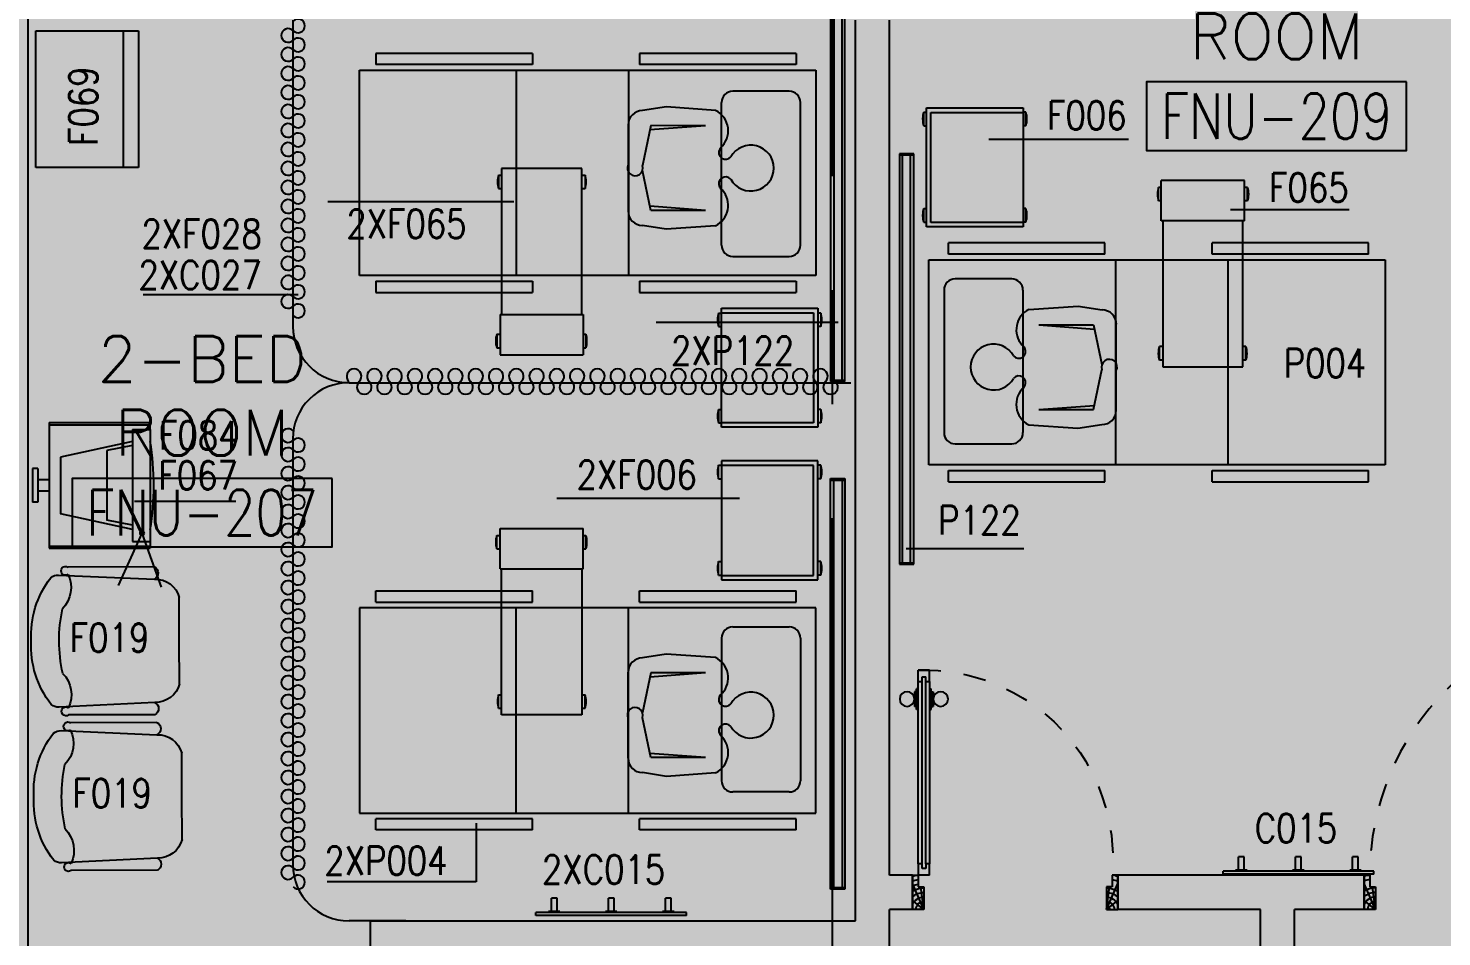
# Model space of a CAD drawing. Extents: x 88852.7 to 88945.7, y 39921.6 to 40001.1.
# Drawn here: x 88871.65 to 88877.84, y 39982.28 to 39986.26 of the extents above; entities that cross this region are included whole.
import ezdxf
from ezdxf.enums import TextEntityAlignment as Align

# ---------------------------------------------------------------- set-up
doc = ezdxf.new("R2010")
doc.units = 0
doc.header["$MEASUREMENT"] = 0
doc.linetypes.add('CENTERX2', pattern=[4, 2.5, -0.5, 0.5, -0.5])
doc.linetypes.add('HIDDEN', pattern=[0.375, 0.25, -0.125])
for name, color, linetype in [('A-TEXT', 7, 'CONTINUOUS'), ('AXES', 11, 'CENTERX2'), ('DOOR', 7, 'CONTINUOUS'), ('MEDICAL', 4, 'CONTINUOUS'), ('NON-MEDICAL', 4, 'CONTINUOUS'), ('RM-BOX', 4, 'CONTINUOUS'), ('RM-NAME', 2, 'CONTINUOUS'), ('RM-NO', 2, 'CONTINUOUS'), ('WALL', 4, 'CONTINUOUS')]:
    doc.layers.add(name, color=color, linetype=linetype)
doc.styles.add('ROMANS', font='ROMANS.shx', dxfattribs={"width": 0.6})
doc.dimstyles.new('DIM-OUT', dxfattribs={"dimscale": 0, "dimtxt": 0.24, "dimasz": 0.08, "dimexe": 0.02, "dimexo": 0.02, "dimgap": 0.05, "dimtad": 1, "dimdec": 0, "dimlfac": 1000, "dimzin": 0, "dimdsep": 46, "dimtxsty": 'ROMANS', "dimblk1": 'ARCHTICK', "dimblk2": 'ARCHTICK', "dimsah": 1, "dimcen": 0.01, "dimdle": 0.08, "dimclrd": 4, "dimclre": 4, "dimclrt": 2, "dimadec": 0, "dimazin": 0, "dimtp": 2, "dimtm": 2, "dimtfac": 0.114286, "dimtdec": 0, "dimtix": 1, "dimtmove": 2, "dimatfit": 3, "dimldrblk": 'ARCHTICK', "dimfxl": 0, "dimtolj": 1, "dimtzin": 0, "dimarcsym": 0})

# ---------------------------------------------------------------- blocks, each defined once
blk = doc.blocks.new('RM1')
at = {"layer": 'RM-BOX'}
blk.add_lwpolyline([(569.9, -200), (-569.9, -200), (-569.9, -500), (569.9, -500)], close=True, dxfattribs=at)
at = {"layer": 'RM-NAME', "style": 'ROMANS'}
for tag, p in [('ROOMNAME1', (0, 323.8)), ('ROOMNAME2', (0, 0))]:
    blk.add_attdef(tag, text='', height=200, dxfattribs=at).set_placement(p, align=Align.MIDDLE)
at = {"layer": 'RM-NO', "style": 'ROMANS', "width": 0.8}
blk.add_attdef('ROOMNO', text='', height=200, dxfattribs=at).set_placement((0, -350), align=Align.MIDDLE)
blk = doc.blocks.new('DOOR90')
at = {"layer": 'DOOR', "linetype": 'ByBlock'}
for p, q in [((0, 0), (-150, 0)), ((-200, -25), (-1000, -25)), ((-200, -42), (-1000, -42)), ((-200, -58), (-1000, -58)), ((-1000, -75), (-200, -75))]:
    blk.add_line(p, q, dxfattribs=at)
at = {"layer": 'DOOR', "color": 0, "linetype": 'ByBlock'}
for p, q in [((-150, 0), (-150, -25)), ((-150, 0), (0, 0)), ((0, -50), (0, 0)), ((-1050, -25), (-1050, -75)), ((-1050, -75), (-1050, -25)), ((-1000, -25), (-1050, -25)), ((-1020, -42), (-1020, -58)), ((-1000, -42), (-1020, -42)), ((-1000, -58), (-1020, -58)), ((-1000, -25), (-1000, -42)), ((-1000, -58), (-1000, -75)), ((-967.6, -25), (-967.6, -17.8)), ((-877.6, -17.8), (-967.6, -17.8)), ((-955, -17.8), (-955, -8.8)), ((-955, -8.8), (-890.2, -8.8)), ((-955, -17.8), (-890.2, -17.8)), ((-890.2, -17.8), (-890.2, -8.8)), ((-877.6, -25), (-877.6, -17.8)), ((-200, -42), (-200, -25)), ((-200, -25), (-150, -25)), ((-180, -42), (-200, -42)), ((-200, -75), (-200, -58)), ((-200, -58), (-180, -58)), ((-180, -58), (-180, -42)), ((-150, -75), (-150, -25)), ((-150, -25), (-100, -25)), ((-100, -25), (-100, -50)), ((-100, -50), (0, -50)), ((-1000, -75), (-1050, -75)), ((-967.6, -75), (-967.6, -82.2)), ((-877.6, -82.2), (-967.6, -82.2)), ((-955, -82.2), (-955, -91.2)), ((-955, -82.2), (-890.2, -82.2)), ((-955, -91.2), (-890.2, -91.2)), ((-890.2, -82.2), (-890.2, -91.2)), ((-877.6, -75), (-877.6, -82.2)), ((-150, -75), (-200, -75)), ((-100, -850), (0, -850)), ((-100, -875), (-100, -850)), ((0, -850), (0, -900)), ((-150, -900), (-150, -875)), ((-150, -875), (-100, -875)), ((0, -900), (-150, -900)), ((-150, -900), (0, -900))]:
    blk.add_line(p, q, dxfattribs=at)
at = {"layer": 'DOOR', "color": 9, "linetype": 'ByBlock'}
for p, q in [((0, -50), (-113.7, 0)), ((0, -50), (-40.1, 0)), ((0, -50), (-100, -36.6)), ((0, -850), (-113.7, -900)), ((0, -850), (-100, -863.4)), ((0, -850), (-40.1, -900))]:
    blk.add_line(p, q, dxfattribs=at)
at = {"layer": 'DOOR', "color": 0, "linetype": 'ByBlock'}
for centre in [(-922.6, 23.5), (-922.6, -123.5)]:
    blk.add_circle(centre, 32.4, dxfattribs=at)
at = {"layer": 'DOOR', "color": 9, "linetype": 'ByBlock'}
for centre, radius, start, end in [((0, -50), 74.4, 137.77643, 180), ((0, -50), 54.4, 113.20738, 180), ((0, -50), 154.4, 161.10529, 166.28577), ((0, -50), 134.4, 158.15985, 169.28002), ((0, -50), 114.4, 154.08384, 167.37743), ((0, -50), 94.4, 148.01819, 180), ((0, -50), 34.4, 90, 180), ((0, -50), 14.4, 90, 180), ((0, -850), 94.4, 180, 211.98181), ((0, -850), 74.4, 180, 222.22357), ((0, -850), 54.4, 180, 246.79262), ((0, -850), 34.4, 180, 270), ((0, -850), 14.4, 180, 270), ((0, -850), 154.4, 193.71423, 198.89471), ((0, -850), 134.4, 190.71998, 201.84015)]:
    blk.add_arc(centre, radius, start, end, dxfattribs=at)
at = {"layer": 'DOOR', "linetype": 'HIDDEN', "ltscale": 0.5}
blk.add_arc((-222.2, -50), 828.2, 178.27012, 275.00304, dxfattribs=at)
blk = doc.blocks.new('DOOR100')
at = {"layer": 'DOOR', "color": 0, "linetype": 'ByBlock'}
for p, q in [((-76.1, 1251.1), (-76.1, 1301.1)), ((-76.1, 1301.1), (-26.1, 1301.1)), ((-26.1, 1301.1), (-76.1, 1301.1)), ((-26.1, 1251.1), (-26.1, 1301.1)), ((-59.1, 1251.1), (-76.1, 1251.1)), ((-59.1, 1251.1), (-59.1, 1271.1)), ((-43.1, 1271.1), (-59.1, 1271.1)), ((-43.1, 1251.1), (-43.1, 1271.1)), ((-26.1, 1251.1), (-43.1, 1251.1)), ((-92.3, 1206.1), (-92.3, 1141.3)), ((-83.3, 1206.1), (-92.3, 1206.1)), ((-83.3, 1128.7), (-83.3, 1218.7)), ((-76.1, 1218.7), (-83.3, 1218.7)), ((-83.3, 1206.1), (-83.3, 1141.3)), ((-26.1, 1218.7), (-18.9, 1218.7)), ((-18.9, 1128.7), (-18.9, 1218.7)), ((-18.9, 1206.1), (-18.9, 1141.3)), ((-18.9, 1206.1), (-9.9, 1206.1)), ((-9.9, 1206.1), (-9.9, 1141.3)), ((-83.3, 1141.3), (-92.3, 1141.3)), ((-76.1, 1128.7), (-83.3, 1128.7)), ((-26.1, 1128.7), (-18.9, 1128.7)), ((-18.9, 1141.3), (-9.9, 1141.3)), ((-76.1, 200), (-59.1, 200)), ((-76.1, 150), (-76.1, 200)), ((-59.1, 200), (-59.1, 180)), ((-43.1, 200), (-26.1, 200)), ((-43.1, 180), (-43.1, 200)), ((-26.1, 200), (-26.1, 150)), ((-1201.1, 0), (-1201.1, 150)), ((-1201.1, 150), (-1176.1, 150)), ((-1201.1, 150), (-1201.1, 0)), ((-1176.1, 150), (-1176.1, 100)), ((-76.1, 150), (-26.1, 150)), ((-59.1, 180), (-43.1, 180)), ((-1.1, 150), (-26.1, 150)), ((-26.1, 150), (-26.1, 100)), ((-1.1, 150), (-1.1, 0)), ((-1176.1, 100), (-1151.1, 100)), ((-1151.1, 100), (-1151.1, 0)), ((-51.1, 100), (-51.1, 0)), ((-26.1, 100), (-51.1, 100)), ((-1151.1, 0), (-1201.1, 0)), ((-51.1, 0), (-1.1, 0))]:
    blk.add_line(p, q, dxfattribs=at)
at = {"layer": 'DOOR', "linetype": 'ByBlock'}
for p, q in [((-76.1, 1251.1), (-76.1, 200)), ((-59.1, 200), (-59.1, 1251.1)), ((-43.1, 200), (-43.1, 1251.1)), ((-26.1, 200), (-26.1, 1251.1))]:
    blk.add_line(p, q, dxfattribs=at)
at = {"layer": 'DOOR', "color": 9, "linetype": 'ByBlock'}
for p, q in [((-1151.1, 0), (-1201.1, 113.7)), ((-1151.1, 0), (-1164.4, 100)), ((-51.1, 0), (-1.1, 113.7)), ((-51.1, 0), (-37.7, 100)), ((-1151.1, 0), (-1201.1, 40.1)), ((-51.1, 0), (-1.1, 40.1))]:
    blk.add_line(p, q, dxfattribs=at)
at = {"layer": 'DOOR', "color": 0, "linetype": 'ByBlock'}
for centre in [(-124.6, 1173.7), (22.5, 1173.7)]:
    blk.add_circle(centre, 32.4, dxfattribs=at)
at = {"layer": 'DOOR', "linetype": 'HIDDEN', "ltscale": 0.5}
blk.add_arc((-26.8, 151.9), 1149.2, 89.96096, 180.09315, dxfattribs=at)
at = {"layer": 'DOOR', "color": 9, "linetype": 'ByBlock'}
for centre, radius, start, end in [((-1151.1, 0), 154.4, 103.71423, 108.89471), ((-1151.1, 0), 134.4, 100.71998, 111.84015), ((-51.1, 0), 134.4, 68.15985, 79.28002), ((-51.1, 0), 154.4, 71.10529, 76.28577), ((-1151.1, 0), 94.4, 90, 121.98181), ((-1151.1, 0), 74.4, 90, 132.22357), ((-51.1, 0), 94.4, 58.01819, 90), ((-51.1, 0), 74.4, 47.77643, 90), ((-51.1, 0), 114.4, 64.08384, 77.37743), ((-1151.1, 0), 54.4, 90, 156.79262), ((-1151.1, 0), 34.4, 90, 180), ((-1151.1, 0), 14.4, 90, 180), ((-51.1, 0), 54.4, 23.20738, 90), ((-51.1, 0), 34.4, 0, 90), ((-51.1, 0), 14.4, 0, 90)]:
    blk.add_arc(centre, radius, start, end, dxfattribs=at)

msp = doc.modelspace()

# ---------------------------------------------------------------- linework, layer by layer
at = {"layer": 'AXES'}
msp.add_line((88875.1703, 39921.6153), (88875.1703, 40000.4279), dxfattribs=at)
at = {"layer": 'MEDICAL'}
for p, q in [((88875.1615, 39986.5154), (88875.1615, 39984.715)), ((88875.1761, 39986.5093), (88875.1761, 39984.7212)), ((88875.213, 39984.7212), (88875.213, 39986.5093)), ((88875.2246, 39984.715), (88875.2246, 39986.5154)), ((88872.805, 39986.2996), (88872.805, 39984.9559)), ((88873.1688, 39986.1541), (88873.1688, 39986.1049)), ((88873.8545, 39986.1541), (88873.1688, 39986.1541)), ((88873.8545, 39986.1541), (88873.8545, 39986.1049)), ((88875.0103, 39986.1541), (88874.3246, 39986.1541)), ((88874.3246, 39986.1541), (88874.3246, 39986.1049)), ((88875.0103, 39986.1541), (88875.0103, 39986.1049)), ((88873.0963, 39986.0799), (88875.0963, 39986.0799)), ((88873.0963, 39985.1799), (88873.0963, 39986.0799)), ((88873.8545, 39986.1049), (88873.1688, 39986.1049)), ((88873.7838, 39986.0799), (88873.7838, 39985.1799)), ((88874.2759, 39986.0799), (88874.2759, 39985.1799)), ((88875.0103, 39986.1049), (88874.3246, 39986.1049)), ((88875.0963, 39986.0799), (88875.0963, 39985.1799)), ((88874.9802, 39985.9876), (88874.7328, 39985.9876)), ((88874.6836, 39985.313), (88874.6836, 39985.9383)), ((88875.0294, 39985.313), (88875.0294, 39985.9383)), ((88875.5698, 39985.8957), (88875.5819, 39985.8957)), ((88875.5698, 39985.8367), (88875.5698, 39985.8957)), ((88875.5819, 39985.9145), (88876.0052, 39985.9145)), ((88875.5819, 39985.3929), (88875.5819, 39985.9145)), ((88875.6016, 39985.8948), (88876.0052, 39985.8948)), ((88875.6016, 39985.4126), (88875.6016, 39985.8948)), ((88876.0052, 39985.9145), (88876.0052, 39985.3929)), ((88876.0173, 39985.8957), (88876.0052, 39985.8957)), ((88876.0173, 39985.8367), (88876.0173, 39985.8957)), ((88875.5698, 39985.8367), (88875.5819, 39985.8367)), ((88876.0173, 39985.8367), (88876.0052, 39985.8367)), ((88875.4635, 39985.7139), (88875.4635, 39983.9135)), ((88875.5265, 39985.7139), (88875.4635, 39985.7139)), ((88875.5265, 39985.7077), (88875.4635, 39985.7077)), ((88875.475, 39985.7077), (88875.475, 39983.9197)), ((88875.5119, 39983.9197), (88875.5119, 39985.7077)), ((88875.5265, 39983.9135), (88875.5265, 39985.7139)), ((88873.7191, 39985.6489), (88873.7191, 39985.0091)), ((88874.071, 39985.6489), (88873.7191, 39985.6489)), ((88874.071, 39985.0091), (88874.071, 39985.6489)), ((88873.7062, 39985.6201), (88873.7191, 39985.6201)), ((88873.7062, 39985.6201), (88873.7062, 39985.561)), ((88874.071, 39985.6201), (88874.0854, 39985.6201)), ((88874.0854, 39985.6201), (88874.0854, 39985.561)), ((88876.6109, 39985.4198), (88876.6109, 39985.597)), ((88876.9751, 39985.597), (88876.6109, 39985.597)), ((88876.9751, 39985.4198), (88876.9751, 39985.597)), ((88873.7062, 39985.561), (88873.7191, 39985.561)), ((88874.071, 39985.561), (88874.0854, 39985.561)), ((88876.6109, 39985.5659), (88876.599, 39985.5659)), ((88876.599, 39985.5069), (88876.599, 39985.5659)), ((88876.9893, 39985.5659), (88876.9751, 39985.5659)), ((88876.9893, 39985.5069), (88876.9893, 39985.5659)), ((88875.5698, 39985.473), (88875.5819, 39985.473)), ((88875.5698, 39985.4139), (88875.5698, 39985.473)), ((88876.0173, 39985.473), (88876.0052, 39985.473)), ((88876.0173, 39985.4139), (88876.0173, 39985.473)), ((88876.6109, 39985.5069), (88876.599, 39985.5069)), ((88876.9893, 39985.5069), (88876.9751, 39985.5069)), ((88875.5698, 39985.4139), (88875.5819, 39985.4139)), ((88876.0052, 39985.3929), (88875.5819, 39985.3929)), ((88876.0052, 39985.4126), (88875.6016, 39985.4126)), ((88876.0173, 39985.4139), (88876.0052, 39985.4139)), ((88876.9751, 39985.4198), (88876.6109, 39985.4198)), ((88876.6171, 39985.4198), (88876.6171, 39984.78)), ((88876.9689, 39984.78), (88876.9689, 39985.4198)), ((88874.7328, 39985.2638), (88874.9802, 39985.2638)), ((88875.6777, 39985.2741), (88875.6777, 39985.3233)), ((88876.3635, 39985.3233), (88875.6777, 39985.3233)), ((88876.3635, 39985.2741), (88875.6777, 39985.2741)), ((88876.3635, 39985.2741), (88876.3635, 39985.3233)), ((88876.8335, 39985.2741), (88876.8335, 39985.3233)), ((88877.5193, 39985.3233), (88876.8335, 39985.3233)), ((88877.5193, 39985.2741), (88876.8335, 39985.2741)), ((88877.5193, 39985.2741), (88877.5193, 39985.3233)), ((88875.5917, 39984.3491), (88875.5917, 39985.2491)), ((88875.5917, 39985.2491), (88877.5917, 39985.2491)), ((88876.4122, 39984.3491), (88876.4122, 39985.2491)), ((88876.9043, 39984.3491), (88876.9043, 39985.2491)), ((88877.5917, 39985.2491), (88877.5917, 39984.3491)), ((88875.0963, 39985.1799), (88873.0963, 39985.1799)), ((88873.1688, 39985.1549), (88873.1688, 39985.1057)), ((88873.1688, 39985.1549), (88873.8545, 39985.1549)), ((88873.8545, 39985.1549), (88873.8545, 39985.1057)), ((88874.3246, 39985.1549), (88874.3246, 39985.1057)), ((88874.3246, 39985.1549), (88875.0103, 39985.1549)), ((88875.0103, 39985.1549), (88875.0103, 39985.1057)), ((88875.9553, 39985.1651), (88875.7079, 39985.1651)), ((88873.1688, 39985.1057), (88873.8545, 39985.1057)), ((88874.3246, 39985.1057), (88875.0103, 39985.1057)), ((88875.6587, 39985.1159), (88875.6587, 39984.4906)), ((88876.0045, 39985.1159), (88876.0045, 39984.4906)), ((88874.6829, 39985.0361), (88875.1061, 39985.0361)), ((88874.6829, 39984.5144), (88874.6829, 39985.0361)), ((88874.6829, 39985.0164), (88875.0864, 39985.0164)), ((88875.0864, 39985.0164), (88875.0864, 39984.5341)), ((88875.1061, 39985.0361), (88875.1061, 39984.5144)), ((88873.713, 39985.0091), (88873.713, 39984.832)), ((88873.713, 39985.0091), (88874.0771, 39985.0091)), ((88874.0771, 39985.0091), (88874.0771, 39984.832)), ((88874.6707, 39985.015), (88874.6707, 39984.9559)), ((88874.6707, 39985.015), (88874.6829, 39985.015)), ((88874.6707, 39984.9559), (88874.6829, 39984.9559)), ((88875.1183, 39985.015), (88875.1061, 39985.015)), ((88875.1183, 39984.9559), (88875.1061, 39984.9559)), ((88875.1183, 39985.015), (88875.1183, 39984.9559)), ((88873.6987, 39984.922), (88873.713, 39984.922)), ((88873.6987, 39984.922), (88873.6987, 39984.863)), ((88874.0771, 39984.922), (88874.0891, 39984.922)), ((88874.0891, 39984.922), (88874.0891, 39984.863)), ((88873.6987, 39984.863), (88873.713, 39984.863)), ((88873.713, 39984.832), (88874.0771, 39984.832)), ((88874.0771, 39984.863), (88874.0891, 39984.863)), ((88876.6171, 39984.8679), (88876.6027, 39984.8679)), ((88876.6027, 39984.8088), (88876.6027, 39984.8679)), ((88876.9818, 39984.8679), (88876.9689, 39984.8679)), ((88876.9818, 39984.8088), (88876.9818, 39984.8679)), ((88876.6171, 39984.8088), (88876.6027, 39984.8088)), ((88876.6171, 39984.78), (88876.9689, 39984.78)), ((88876.9818, 39984.8088), (88876.9689, 39984.8088)), ((88873.0511, 39984.7098), (88875.2498, 39984.7098)), ((88875.1615, 39984.7212), (88875.2246, 39984.7212)), ((88875.1615, 39984.715), (88875.2246, 39984.715)), ((88874.6707, 39984.5923), (88874.6829, 39984.5923)), ((88874.6707, 39984.5923), (88874.6707, 39984.5332)), ((88875.1183, 39984.5923), (88875.1061, 39984.5923)), ((88875.1183, 39984.5923), (88875.1183, 39984.5332)), ((88871.7368, 39984.5346), (88872.1797, 39984.5346)), ((88871.7368, 39984.5346), (88871.7368, 39983.9834)), ((88871.7368, 39984.5247), (88872.1797, 39984.5247)), ((88872.1797, 39984.505), (88872.1797, 39984.5346)), ((88874.6707, 39984.5332), (88874.6829, 39984.5332)), ((88875.0864, 39984.5341), (88874.6829, 39984.5341)), ((88875.1183, 39984.5332), (88875.1061, 39984.5332)), ((88872.1024, 39984.505), (88872.1024, 39984.0129)), ((88872.1024, 39984.505), (88872.1797, 39984.505)), ((88872.1797, 39984.505), (88872.1797, 39984.0129)), ((88872.805, 39984.4638), (88872.805, 39982.5956)), ((88875.1061, 39984.5144), (88874.6829, 39984.5144)), ((88872.1024, 39984.4523), (88871.786, 39984.3837)), ((88872.1024, 39984.4337), (88871.9898, 39984.4117)), ((88871.9898, 39984.4117), (88871.9898, 39984.1062)), ((88875.7079, 39984.4414), (88875.9553, 39984.4414)), ((88871.786, 39984.3837), (88871.786, 39984.1342)), ((88874.6707, 39984.2887), (88874.6707, 39984.3477)), ((88874.6707, 39984.3477), (88874.6829, 39984.3477)), ((88874.6829, 39984.3666), (88874.6829, 39983.8449)), ((88875.1061, 39984.3666), (88874.6829, 39984.3666)), ((88875.0864, 39984.3469), (88874.6829, 39984.3469)), ((88875.0864, 39983.8646), (88875.0864, 39984.3469)), ((88875.1061, 39983.8449), (88875.1061, 39984.3666)), ((88875.1183, 39984.3477), (88875.1061, 39984.3477)), ((88875.1183, 39984.2887), (88875.1183, 39984.3477)), ((88877.5917, 39984.3491), (88875.5917, 39984.3491)), ((88871.6876, 39984.3328), (88871.6631, 39984.3328)), ((88871.6631, 39984.3328), (88871.6631, 39984.1852)), ((88871.6876, 39984.3328), (88871.6876, 39984.1852)), ((88871.7368, 39984.2836), (88871.6876, 39984.2836)), ((88874.6707, 39984.2887), (88874.6829, 39984.2887)), ((88875.1183, 39984.2887), (88875.1061, 39984.2887)), ((88875.1615, 39982.4888), (88875.1615, 39984.2891)), ((88875.1615, 39984.2891), (88875.2246, 39984.2891)), ((88875.1615, 39984.283), (88875.2246, 39984.283)), ((88875.1761, 39982.4949), (88875.1761, 39984.283)), ((88875.213, 39984.283), (88875.213, 39982.4949)), ((88875.2246, 39984.2891), (88875.2246, 39982.4888)), ((88875.6777, 39984.3241), (88876.3635, 39984.3241)), ((88875.6777, 39984.2748), (88875.6777, 39984.3241)), ((88875.6777, 39984.2748), (88876.3635, 39984.2748)), ((88876.3635, 39984.2748), (88876.3635, 39984.3241)), ((88876.8335, 39984.2748), (88876.8335, 39984.3241)), ((88876.8335, 39984.3241), (88877.5193, 39984.3241)), ((88876.8335, 39984.2748), (88877.5193, 39984.2748)), ((88877.5193, 39984.2748), (88877.5193, 39984.3241)), ((88871.7368, 39984.2344), (88871.6876, 39984.2344)), ((88871.6876, 39984.1852), (88871.6631, 39984.1852)), ((88872.1024, 39984.0656), (88871.786, 39984.1342)), ((88872.1024, 39984.0843), (88871.9898, 39984.1062)), ((88872.1435, 39984.0494), (88872.0387, 39983.8208)), ((88872.1435, 39984.0494), (88872.2283, 39983.8126)), ((88873.6987, 39984.0396), (88873.713, 39984.0396)), ((88873.6987, 39983.9805), (88873.6987, 39984.0396)), ((88873.713, 39983.8934), (88873.713, 39984.0706)), ((88873.713, 39984.0706), (88874.0771, 39984.0706)), ((88874.0771, 39983.8934), (88874.0771, 39984.0706)), ((88874.0771, 39984.0396), (88874.0891, 39984.0396)), ((88874.0891, 39983.9805), (88874.0891, 39984.0396)), ((88871.7368, 39983.9932), (88872.1797, 39983.9932)), ((88871.7368, 39983.9834), (88872.1797, 39983.9834)), ((88872.1024, 39984.0129), (88872.1797, 39984.0129)), ((88872.1797, 39984.0129), (88872.1797, 39983.9834)), ((88873.6987, 39983.9805), (88873.713, 39983.9805)), ((88874.0771, 39983.9805), (88874.0891, 39983.9805)), ((88874.6707, 39983.866), (88874.6707, 39983.925)), ((88874.6707, 39983.925), (88874.6829, 39983.925)), ((88875.1183, 39983.925), (88875.1061, 39983.925)), ((88875.1183, 39983.866), (88875.1183, 39983.925)), ((88875.4635, 39983.9197), (88875.5265, 39983.9197)), ((88875.4635, 39983.9135), (88875.5265, 39983.9135)), ((88873.713, 39983.8934), (88874.0771, 39983.8934)), ((88873.7191, 39983.2537), (88873.7191, 39983.8934)), ((88874.071, 39983.8934), (88874.071, 39983.2537)), ((88874.6707, 39983.866), (88874.6829, 39983.866)), ((88874.6829, 39983.8646), (88875.0864, 39983.8646)), ((88874.6829, 39983.8449), (88875.1061, 39983.8449)), ((88875.1183, 39983.866), (88875.1061, 39983.866)), ((88873.1688, 39983.7477), (88873.1688, 39983.7969)), ((88873.1688, 39983.7969), (88873.8545, 39983.7969)), ((88873.8545, 39983.7477), (88873.8545, 39983.7969)), ((88874.3246, 39983.7477), (88874.3246, 39983.7969)), ((88874.3246, 39983.7969), (88875.0103, 39983.7969)), ((88875.0103, 39983.7477), (88875.0103, 39983.7969)), ((88875.0963, 39983.7227), (88873.0963, 39983.7227)), ((88873.0963, 39983.7227), (88873.0963, 39982.8227)), ((88873.1688, 39983.7477), (88873.8545, 39983.7477)), ((88873.7838, 39982.8227), (88873.7838, 39983.7227)), ((88874.2759, 39982.8227), (88874.2759, 39983.7227)), ((88874.3246, 39983.7477), (88875.0103, 39983.7477)), ((88875.0963, 39982.8227), (88875.0963, 39983.7227)), ((88874.7328, 39983.6388), (88874.9802, 39983.6388)), ((88874.6836, 39983.5896), (88874.6836, 39982.9642)), ((88875.0294, 39983.5896), (88875.0294, 39982.9642)), ((88873.7062, 39983.3415), (88873.7191, 39983.3415)), ((88873.7062, 39983.2825), (88873.7062, 39983.3415)), ((88873.7062, 39983.2825), (88873.7191, 39983.2825)), ((88874.071, 39983.3415), (88874.0854, 39983.3415)), ((88874.071, 39983.2825), (88874.0854, 39983.2825)), ((88874.0854, 39983.2825), (88874.0854, 39983.3415)), ((88874.071, 39983.2537), (88873.7191, 39983.2537)), ((88874.9802, 39982.915), (88874.7328, 39982.915)), ((88873.0963, 39982.8227), (88875.0963, 39982.8227)), ((88873.1688, 39982.7485), (88873.1688, 39982.7977)), ((88873.8545, 39982.7977), (88873.1688, 39982.7977)), ((88873.8545, 39982.7485), (88873.8545, 39982.7977)), ((88875.0103, 39982.7977), (88874.3246, 39982.7977)), ((88874.3246, 39982.7485), (88874.3246, 39982.7977)), ((88875.0103, 39982.7485), (88875.0103, 39982.7977)), ((88873.8545, 39982.7485), (88873.1688, 39982.7485)), ((88875.0103, 39982.7485), (88874.3246, 39982.7485)), ((88875.2246, 39982.4949), (88875.1615, 39982.4949)), ((88875.2246, 39982.4888), (88875.1615, 39982.4888)), ((88873.2998, 39982.3496), (88873.0511, 39982.3496))]:
    msp.add_line(p, q, dxfattribs=at)
at = {"layer": 'MEDICAL', "const_width": 0.000738}
for points in [[(88872.0387, 39983.8437, -1), (88872.0387, 39983.843, -1)], [(88872.2283, 39983.8352, -1), (88872.2283, 39983.8345, -1)]]:
    msp.add_lwpolyline(points, format="xyb", close=True, dxfattribs=at)
at = {"layer": 'MEDICAL'}
for radius in [0.00868, 0.00533]:
    msp.add_circle((88872.1439, 39984.0499), radius, dxfattribs=at)
at = {"layer": 'MEDICAL', "color": 15}
for centre, radius, start, end in [((88872.7839, 39986.2326), 0.0302, 43.56836, 316.43164), ((88872.8277, 39986.2743), 0.0302, 223.56836, 136.43164), ((88872.8277, 39986.191), 0.0302, 223.56836, 136.43164), ((88872.7839, 39986.1493), 0.0302, 43.56836, 316.43164), ((88872.8277, 39986.1077), 0.0302, 223.56836, 136.43164), ((88872.7839, 39986.066), 0.0302, 43.56836, 316.43164), ((88872.7839, 39985.9827), 0.0302, 43.56836, 316.43164), ((88872.8277, 39986.0243), 0.0302, 223.56836, 136.43164), ((88872.8277, 39985.941), 0.0302, 223.56836, 136.43164), ((88872.7839, 39985.8994), 0.0302, 43.56836, 316.43164), ((88872.8277, 39985.8577), 0.0302, 223.56836, 136.43164), ((88872.7839, 39985.8161), 0.0302, 43.56836, 316.43164), ((88872.7839, 39985.7327), 0.0302, 43.56836, 316.43164), ((88872.8277, 39985.7744), 0.0302, 223.56836, 136.43164), ((88872.8277, 39985.6911), 0.0302, 223.56836, 136.43164), ((88872.7839, 39985.6494), 0.0302, 43.56836, 316.43164), ((88872.8277, 39985.6078), 0.0302, 223.56836, 136.43164), ((88872.7839, 39985.5661), 0.0302, 43.56836, 316.43164), ((88872.7839, 39985.4828), 0.0302, 43.56836, 316.43164), ((88872.8277, 39985.5245), 0.0302, 223.56836, 136.43164), ((88872.8277, 39985.4411), 0.0302, 223.56836, 136.43164), ((88872.7839, 39985.3995), 0.0302, 43.56836, 316.43164), ((88872.8277, 39985.3578), 0.0302, 223.56836, 136.43164), ((88872.7839, 39985.3162), 0.0302, 43.56836, 316.43164), ((88872.8277, 39985.2745), 0.0302, 223.56836, 136.43164), ((88872.7839, 39985.2329), 0.0302, 43.56836, 316.43164), ((88872.8277, 39985.1912), 0.0302, 223.56836, 136.43164), ((88872.7839, 39985.1496), 0.0302, 43.56836, 316.43164), ((88872.7839, 39985.0662), 0.0302, 43.56836, 316.43164), ((88872.8277, 39985.1079), 0.0302, 223.56836, 136.43164), ((88872.8277, 39985.0246), 0.0302, 223.56836, 136.43164), ((88873.0731, 39984.7377), 0.0322, 313.56836, 226.43164), ((88873.162, 39984.7377), 0.0322, 313.56836, 226.43164), ((88873.2508, 39984.7377), 0.0322, 313.56836, 226.43164), ((88873.3397, 39984.7377), 0.0322, 313.56836, 226.43164), ((88873.4286, 39984.7377), 0.0322, 313.56836, 226.43164), ((88873.5174, 39984.7377), 0.0322, 313.56836, 226.43164), ((88873.6063, 39984.7377), 0.0322, 313.56836, 226.43164), ((88873.6952, 39984.7377), 0.0322, 313.56836, 226.43164), ((88873.784, 39984.7377), 0.0322, 313.56836, 226.43164), ((88873.8729, 39984.7377), 0.0322, 313.56836, 226.43164), ((88873.9618, 39984.7377), 0.0322, 313.56836, 226.43164), ((88874.0506, 39984.7377), 0.0322, 313.56836, 226.43164), ((88874.1395, 39984.7377), 0.0322, 313.56836, 226.43164), ((88874.2284, 39984.7377), 0.0322, 313.56836, 226.43164), ((88874.3173, 39984.7377), 0.0322, 313.56836, 226.43164), ((88874.4061, 39984.7377), 0.0322, 313.56836, 226.43164), ((88874.495, 39984.7377), 0.0322, 313.56836, 226.43164), ((88874.5839, 39984.7377), 0.0322, 313.56836, 226.43164), ((88874.6727, 39984.7377), 0.0322, 313.56836, 226.43164), ((88874.7616, 39984.7377), 0.0322, 313.56836, 226.43164), ((88874.8505, 39984.7377), 0.0322, 313.56836, 226.43164), ((88874.9393, 39984.7377), 0.0322, 313.56836, 226.43164), ((88875.0282, 39984.7377), 0.0322, 313.56836, 226.43164), ((88875.1171, 39984.7377), 0.0322, 313.56836, 226.43164), ((88873.1175, 39984.691), 0.0322, 133.56836, 46.43164), ((88873.2064, 39984.691), 0.0322, 133.56836, 46.43164), ((88873.2953, 39984.691), 0.0322, 133.56836, 46.43164), ((88873.3841, 39984.691), 0.0322, 133.56836, 46.43164), ((88873.473, 39984.691), 0.0322, 133.56836, 46.43164), ((88873.5619, 39984.691), 0.0322, 133.56836, 46.43164), ((88873.6507, 39984.691), 0.0322, 133.56836, 46.43164), ((88873.7396, 39984.691), 0.0322, 133.56836, 46.43164), ((88873.8285, 39984.691), 0.0322, 133.56836, 46.43164), ((88873.9173, 39984.691), 0.0322, 133.56836, 46.43164), ((88874.0062, 39984.691), 0.0322, 133.56836, 46.43164), ((88874.0951, 39984.691), 0.0322, 133.56836, 46.43164), ((88874.184, 39984.691), 0.0322, 133.56836, 46.43164), ((88874.2728, 39984.691), 0.0322, 133.56836, 46.43164), ((88874.3617, 39984.691), 0.0322, 133.56836, 46.43164), ((88874.4506, 39984.691), 0.0322, 133.56836, 46.43164), ((88874.5394, 39984.691), 0.0322, 133.56836, 46.43164), ((88874.6283, 39984.691), 0.0322, 133.56836, 46.43164), ((88874.7172, 39984.691), 0.0322, 133.56836, 46.43164), ((88874.806, 39984.691), 0.0322, 133.56836, 46.43164), ((88874.8949, 39984.691), 0.0322, 133.56836, 46.43164), ((88874.9838, 39984.691), 0.0322, 133.56836, 46.43164), ((88875.0726, 39984.691), 0.0322, 133.56836, 46.43164), ((88875.1615, 39984.691), 0.0322, 133.56836, 46.43164), ((88872.7839, 39984.4778), 0.0302, 43.56836, 316.43164), ((88872.8277, 39984.4361), 0.0302, 223.56836, 136.43164), ((88872.7839, 39984.3945), 0.0302, 43.56836, 316.43164), ((88872.7839, 39984.3111), 0.0302, 43.56836, 316.43164), ((88872.8277, 39984.3528), 0.0302, 223.56836, 136.43164), ((88872.8277, 39984.2695), 0.0302, 223.56836, 136.43164), ((88872.7839, 39984.2278), 0.0302, 43.56836, 316.43164), ((88872.8277, 39984.1862), 0.0302, 223.56836, 136.43164), ((88872.7839, 39984.1445), 0.0302, 43.56836, 316.43164), ((88872.7839, 39984.0612), 0.0302, 43.56836, 316.43164), ((88872.8277, 39984.1029), 0.0302, 223.56836, 136.43164), ((88872.8277, 39984.0195), 0.0302, 223.56836, 136.43164), ((88872.7839, 39983.9779), 0.0302, 43.56836, 316.43164), ((88872.8277, 39983.9362), 0.0302, 223.56836, 136.43164), ((88872.7839, 39983.8946), 0.0302, 43.56836, 316.43164), ((88872.7839, 39983.8113), 0.0302, 43.56836, 316.43164), ((88872.8277, 39983.8529), 0.0302, 223.56836, 136.43164), ((88872.8277, 39983.7696), 0.0302, 223.56836, 136.43164), ((88872.7839, 39983.7279), 0.0302, 43.56836, 316.43164), ((88872.8277, 39983.6863), 0.0302, 223.56836, 136.43164), ((88872.7839, 39983.6446), 0.0302, 43.56836, 316.43164), ((88872.7839, 39983.5613), 0.0302, 43.56836, 316.43164), ((88872.8277, 39983.603), 0.0302, 223.56836, 136.43164), ((88872.8277, 39983.5197), 0.0302, 223.56836, 136.43164), ((88872.7839, 39983.478), 0.0302, 43.56836, 316.43164), ((88872.7839, 39983.3947), 0.0302, 43.56836, 316.43164), ((88872.8277, 39983.4363), 0.0302, 223.56836, 136.43164), ((88872.8277, 39983.353), 0.0302, 223.56836, 136.43164), ((88872.7839, 39983.3114), 0.0302, 43.56836, 316.43164), ((88872.8277, 39983.2697), 0.0302, 223.56836, 136.43164), ((88872.7839, 39983.2281), 0.0302, 43.56836, 316.43164), ((88872.7839, 39983.1448), 0.0302, 43.56836, 316.43164), ((88872.8277, 39983.1864), 0.0302, 223.56836, 136.43164), ((88872.8277, 39983.1031), 0.0302, 223.56836, 136.43164), ((88872.7839, 39983.0614), 0.0302, 43.56836, 316.43164), ((88872.8277, 39983.0198), 0.0302, 223.56836, 136.43164), ((88872.7839, 39982.9781), 0.0302, 43.56836, 316.43164), ((88872.7839, 39982.8948), 0.0302, 43.56836, 316.43164), ((88872.8277, 39982.9365), 0.0302, 223.56836, 136.43164), ((88872.8277, 39982.8532), 0.0302, 223.56836, 136.43164), ((88872.7839, 39982.8115), 0.0302, 43.56836, 316.43164), ((88872.8277, 39982.7698), 0.0302, 223.56836, 136.43164), ((88872.7839, 39982.7282), 0.0302, 43.56836, 316.43164), ((88872.7839, 39982.6449), 0.0302, 43.56836, 316.43164), ((88872.8277, 39982.6865), 0.0302, 223.56836, 136.43164), ((88872.8277, 39982.6032), 0.0302, 223.56836, 136.43164), ((88872.7839, 39982.5616), 0.0302, 43.56836, 316.43164), ((88872.8277, 39982.5199), 0.0302, 223.56836, 136.43164)]:
    msp.add_arc(centre, radius, start, end, dxfattribs=at)
at = {"layer": 'MEDICAL'}
for centre, radius, start, end in [((88874.7328, 39985.9383), 0.0492, 90, 180), ((88874.9802, 39985.9383), 0.0492, 0, 90), ((88875.6559, 39985.8662), 0.091, 161.07536, 198.92464), ((88875.9312, 39985.8662), 0.091, 341.07536, 18.92464), ((88873.7923, 39985.5906), 0.091, 161.07536, 198.92464), ((88873.9992, 39985.5906), 0.091, 341.07536, 18.92464), ((88876.6851, 39985.5364), 0.091, 161.07536, 198.92464), ((88876.9032, 39985.5364), 0.091, 341.07536, 18.92464), ((88875.6559, 39985.4435), 0.091, 161.07536, 198.92464), ((88875.9312, 39985.4435), 0.091, 341.07536, 18.92464), ((88874.7328, 39985.313), 0.0492, 180, 270), ((88874.9802, 39985.313), 0.0492, 270, 0), ((88875.7079, 39985.1159), 0.0492, 90, 180), ((88875.9553, 39985.1159), 0.0492, 0, 90), ((88873.0511, 39984.9559), 0.2461, 180, 270), ((88874.7568, 39984.9855), 0.091, 161.07536, 198.92464), ((88875.0321, 39984.9855), 0.091, 341.07536, 18.92464), ((88873.7849, 39984.8925), 0.091, 161.07536, 198.92464), ((88874.003, 39984.8925), 0.091, 341.07536, 18.92464), ((88876.6888, 39984.8384), 0.091, 161.07536, 198.92464), ((88876.8957, 39984.8384), 0.091, 341.07536, 18.92464), ((88873.0511, 39984.4638), 0.2461, 90, 180.00129), ((88874.7568, 39984.5627), 0.091, 161.07536, 198.92464), ((88875.0321, 39984.5627), 0.091, 341.07536, 18.92464), ((88875.7079, 39984.4906), 0.0492, 180, 270), ((88875.9553, 39984.4906), 0.0492, 270, 0), ((88871.0098, 39984.259), 1.1858, 350.61528, 9.38472), ((88874.7568, 39984.3182), 0.091, 161.07536, 198.92464), ((88875.0321, 39984.3182), 0.091, 341.07536, 18.92464), ((88873.7849, 39984.01), 0.091, 161.07536, 198.92464), ((88874.003, 39984.01), 0.091, 341.07536, 18.92464), ((88874.7568, 39983.8955), 0.091, 161.07536, 198.92464), ((88875.0321, 39983.8955), 0.091, 341.07536, 18.92464), ((88874.7328, 39983.5896), 0.0492, 90, 180), ((88874.9802, 39983.5896), 0.0492, 0, 90), ((88873.7923, 39983.312), 0.091, 161.07536, 198.92464), ((88873.9992, 39983.312), 0.091, 341.07536, 18.92464), ((88874.7328, 39982.9642), 0.0492, 180, 270), ((88874.9802, 39982.9642), 0.0492, 270, 0), ((88873.0511, 39982.5956), 0.2461, 180, 270)]:
    msp.add_arc(centre, radius, start, end, dxfattribs=at)
at = {"layer": 'NON-MEDICAL'}
for p, q in [((88871.6789, 39985.6535), (88871.6789, 39986.2535)), ((88871.6789, 39986.2535), (88872.1289, 39986.2535)), ((88872.0617, 39986.2535), (88872.0617, 39985.6535)), ((88872.1289, 39986.2535), (88872.1289, 39985.6535)), ((88874.4422, 39985.9192), (88874.3375, 39985.9027)), ((88874.6579, 39985.9037), (88874.4422, 39985.9192)), ((88874.2746, 39985.8399), (88874.2743, 39985.666)), ((88874.374, 39985.8369), (88874.3371, 39985.6625)), ((88874.6138, 39985.8366), (88874.3701, 39985.8186)), ((88874.6138, 39985.8366), (88874.374, 39985.8369)), ((88872.1289, 39985.6535), (88871.6789, 39985.6535)), ((88874.2743, 39985.6362), (88874.2741, 39985.4628)), ((88874.3735, 39985.4655), (88874.3371, 39985.6397)), ((88874.6134, 39985.4653), (88874.3697, 39985.4839)), ((88874.6134, 39985.4653), (88874.3735, 39985.4655)), ((88874.4416, 39985.383), (88874.3369, 39985.3998)), ((88874.6573, 39985.398), (88874.4416, 39985.383)), ((88876.0308, 39985.0309), (88876.2465, 39985.0459)), ((88876.2465, 39985.0459), (88876.3512, 39985.0291)), ((88876.0747, 39984.9637), (88876.3145, 39984.9634)), ((88876.0747, 39984.9637), (88876.3183, 39984.9451)), ((88876.3145, 39984.9634), (88876.3509, 39984.7893)), ((88876.4137, 39984.7927), (88876.4139, 39984.9662)), ((88876.3141, 39984.5921), (88876.3509, 39984.7664)), ((88876.4135, 39984.589), (88876.4137, 39984.7629)), ((88876.0743, 39984.5923), (88876.3179, 39984.6104)), ((88876.0743, 39984.5923), (88876.3141, 39984.5921)), ((88876.0302, 39984.5252), (88876.2458, 39984.5097)), ((88876.2458, 39984.5097), (88876.3506, 39984.5263)), ((88874.4416, 39983.5195), (88874.3369, 39983.5027)), ((88874.6573, 39983.5045), (88874.4416, 39983.5195)), ((88874.2743, 39983.2664), (88874.2741, 39983.4398)), ((88874.3735, 39983.437), (88874.3371, 39983.2629)), ((88874.6134, 39983.4373), (88874.3697, 39983.4187)), ((88874.6134, 39983.4373), (88874.3735, 39983.437)), ((88874.2746, 39983.0627), (88874.2743, 39983.2366)), ((88874.374, 39983.0657), (88874.3371, 39983.24)), ((88874.6138, 39983.066), (88874.3701, 39983.084)), ((88874.6138, 39983.066), (88874.374, 39983.0657)), ((88874.4422, 39982.9833), (88874.3375, 39982.9999)), ((88874.6579, 39982.9989), (88874.4422, 39982.9833)), ((88876.9744, 39982.6308), (88876.949, 39982.6308)), ((88876.949, 39982.5723), (88876.949, 39982.6308)), ((88876.9744, 39982.5723), (88876.9744, 39982.6308)), ((88877.2244, 39982.6308), (88877.199, 39982.6308)), ((88877.199, 39982.5723), (88877.199, 39982.6308)), ((88877.2244, 39982.5723), (88877.2244, 39982.6308)), ((88877.449, 39982.5723), (88877.449, 39982.6308)), ((88877.4744, 39982.6308), (88877.449, 39982.6308)), ((88877.4744, 39982.5723), (88877.4744, 39982.6308)), ((88876.8815, 39982.5546), (88876.8815, 39982.5673)), ((88877.5419, 39982.5673), (88876.8815, 39982.5673)), ((88877.5419, 39982.5546), (88876.8815, 39982.5546)), ((88876.9867, 39982.5723), (88876.9367, 39982.5723)), ((88876.9367, 39982.5673), (88876.9367, 39982.5723)), ((88876.9867, 39982.5673), (88876.9867, 39982.5723)), ((88877.1867, 39982.5673), (88877.1867, 39982.5723)), ((88877.2367, 39982.5723), (88877.1867, 39982.5723)), ((88877.2367, 39982.5673), (88877.2367, 39982.5723)), ((88877.4367, 39982.5673), (88877.4367, 39982.5723)), ((88877.4867, 39982.5723), (88877.4367, 39982.5723)), ((88877.4867, 39982.5673), (88877.4867, 39982.5723)), ((88877.5419, 39982.5546), (88877.5419, 39982.5673)), ((88873.9377, 39982.391), (88873.9377, 39982.4495)), ((88873.9631, 39982.4495), (88873.9377, 39982.4495)), ((88873.9631, 39982.391), (88873.9631, 39982.4495)), ((88874.1877, 39982.391), (88874.1877, 39982.4495)), ((88874.2131, 39982.4495), (88874.1877, 39982.4495)), ((88874.2131, 39982.391), (88874.2131, 39982.4495)), ((88874.4631, 39982.4495), (88874.4377, 39982.4495)), ((88874.4377, 39982.391), (88874.4377, 39982.4495)), ((88874.4631, 39982.391), (88874.4631, 39982.4495)), ((88874.5306, 39982.386), (88873.8702, 39982.386)), ((88873.8702, 39982.3733), (88873.8702, 39982.386)), ((88874.5306, 39982.3733), (88873.8702, 39982.3733)), ((88873.9254, 39982.386), (88873.9254, 39982.391)), ((88873.9754, 39982.391), (88873.9254, 39982.391)), ((88873.9754, 39982.386), (88873.9754, 39982.391)), ((88874.2254, 39982.391), (88874.1754, 39982.391)), ((88874.1754, 39982.386), (88874.1754, 39982.391)), ((88874.2254, 39982.386), (88874.2254, 39982.391)), ((88874.4754, 39982.391), (88874.4254, 39982.391)), ((88874.4254, 39982.386), (88874.4254, 39982.391)), ((88874.4754, 39982.386), (88874.4754, 39982.391)), ((88874.5306, 39982.3733), (88874.5306, 39982.386))]:
    msp.add_line(p, q, dxfattribs=at)
at = {"layer": 'NON-MEDICAL', "extrusion": (0, 0, -1)}
for p, q in [((88872.198, 39983.9023), (88871.8197, 39983.901)), ((88871.7784, 39983.8664), (88872.1982, 39983.8483)), ((88872.3072, 39983.5784), (88872.3066, 39983.7676)), ((88872.3079, 39983.3892), (88872.3072, 39983.5784)), ((88872.2001, 39983.3078), (88871.7804, 39983.2869)), ((88872.2003, 39983.2538), (88871.8219, 39983.2525)), ((88872.2092, 39983.2198), (88871.8309, 39983.2185)), ((88871.7896, 39983.1839), (88872.2094, 39983.1658)), ((88872.3184, 39982.8959), (88872.3178, 39983.0851)), ((88872.3191, 39982.7067), (88872.3184, 39982.8959)), ((88872.2113, 39982.6253), (88871.7916, 39982.6043)), ((88872.2115, 39982.5713), (88871.8331, 39982.57))]:
    msp.add_line(p, q, dxfattribs=at)
at = {"layer": 'NON-MEDICAL'}
for centre, radius, start, end in [((88874.3374, 39985.8398), 0.0629, 89.9323, 179.9323), ((88874.6132, 39985.8144), 0.0998, 311.46265, 63.42145), ((88874.7016, 39985.7193), 0.0299, 150.83197, 319.88858), ((88874.7163, 39985.7112), 0.0466, 127.45769, 150.98178), ((88874.812, 39985.6507), 0.1006, 209.23603, 150.62856), ((88874.305, 39985.6511), 0.0341, 154.00702, 19.69484), ((88874.7014, 39985.5824), 0.0299, 39.97601, 209.03262), ((88874.6128, 39985.4874), 0.0998, 296.44314, 41.42073), ((88874.7161, 39985.5904), 0.0466, 208.88281, 232.4069), ((88874.337, 39985.4627), 0.0629, 179.9323, 269.9323), ((88876.0752, 39984.9415), 0.0998, 116.44314, 221.42073), ((88876.3511, 39984.9662), 0.0629, 359.9323, 89.9323), ((88875.876, 39984.7782), 0.1006, 29.23603, 330.62856), ((88875.9866, 39984.8465), 0.0299, 219.97601, 29.03262), ((88875.9719, 39984.8385), 0.0466, 28.88281, 52.4069), ((88876.383, 39984.7779), 0.0341, 334.00702, 199.69484), ((88875.9865, 39984.7097), 0.0299, 330.83197, 139.88858), ((88876.0748, 39984.6145), 0.0998, 131.46265, 243.42145), ((88875.9718, 39984.7177), 0.0466, 307.45769, 330.98178), ((88876.3506, 39984.5891), 0.0629, 269.9323, 359.9323), ((88874.337, 39983.4399), 0.0629, 90.0677, 180.0677), ((88874.6128, 39983.4151), 0.0998, 318.57927, 63.55686), ((88874.7161, 39983.3122), 0.0466, 127.5931, 151.11719), ((88874.812, 39983.2519), 0.1006, 209.37144, 150.76397), ((88874.305, 39983.2515), 0.0341, 340.30516, 205.99298), ((88874.7014, 39983.3202), 0.0299, 150.96738, 320.02399), ((88874.6132, 39983.0881), 0.0998, 296.57855, 48.53735), ((88874.7016, 39983.1833), 0.0299, 40.11142, 209.16803), ((88874.7163, 39983.1914), 0.0466, 209.01822, 232.54231), ((88874.3374, 39983.0628), 0.0629, 180.0677, 270.0677)]:
    msp.add_arc(centre, radius, start, end, dxfattribs=at)
at = {"layer": 'NON-MEDICAL', "extrusion": (0, 0, -1)}
for centre, radius, start, end in [((-88871.8085, 39983.885), 0.0195, 234.64829, 124.96008), ((-88872.1841, 39983.8753), 0.0304, 117.22552, 242.38284), ((-88872.0698, 39983.6023), 0.412, 356.36093, 37.75712), ((-88871.7767, 39983.8154), 0.051, 50.2645, 91.892), ((-88871.6974, 39983.8117), 0.1352, 154.8807, 223.77179), ((-88872.2021, 39983.7404), 0.108, 87.9438, 165.40436), ((-88872.531, 39983.5694), 0.7509, 0.54762, 11.42695), ((-88872.07, 39983.5529), 0.412, 321.85124, 3.24743), ((-88872.531, 39983.5889), 0.7509, 348.18141, 359.06074), ((-88871.699, 39983.3409), 0.1352, 135.83657, 204.72766), ((-88872.2032, 39983.4157), 0.108, 194.204, 271.66456), ((-88871.7783, 39983.3378), 0.051, 267.71636, 309.34386), ((-88871.8106, 39983.2684), 0.0195, 234.64829, 124.96008), ((-88872.1861, 39983.2807), 0.0304, 117.22552, 242.38284), ((-88871.8197, 39983.2025), 0.0195, 234.64829, 124.96008), ((-88872.1953, 39983.1927), 0.0304, 117.22552, 242.38284), ((-88872.081, 39982.9198), 0.412, 356.36093, 37.75712), ((-88871.7879, 39983.1329), 0.051, 50.2645, 91.892), ((-88871.7086, 39983.1292), 0.1352, 154.8807, 223.77179), ((-88872.2133, 39983.0579), 0.108, 87.9438, 165.40436), ((-88872.5422, 39982.8869), 0.7509, 0.54762, 11.42695), ((-88872.0812, 39982.8704), 0.412, 321.85124, 3.24743), ((-88872.5422, 39982.9064), 0.7509, 348.18141, 359.06074), ((-88871.7102, 39982.6584), 0.1352, 135.83657, 204.72766), ((-88872.2144, 39982.7332), 0.108, 194.204, 271.66456), ((-88871.7895, 39982.6553), 0.051, 267.71636, 309.34386), ((-88871.8218, 39982.5859), 0.0195, 234.64829, 124.96008), ((-88872.1973, 39982.5982), 0.0304, 117.22552, 242.38284)]:
    msp.add_arc(centre, radius, start, end, dxfattribs=at)
at = {"layer": 'WALL'}
for p, q in [((88871.6453, 39980.3996), (88871.6453, 39987.0496)), ((88875.2703, 39982.3496), (88875.2703, 39986.2996)), ((88875.4203, 39982.5496), (88875.4203, 39986.2996)), ((88875.5203, 39982.3996), (88875.5203, 39982.5496)), ((88875.5203, 39982.3996), (88875.5203, 39982.5496)), ((88876.4203, 39982.3996), (88876.4203, 39982.5496)), ((88876.4203, 39982.3996), (88876.4203, 39982.5496)), ((88875.4203, 39980.3496), (88875.4203, 39982.3996)), ((88877.0453, 39980.3496), (88877.0453, 39982.3996)), ((88877.1953, 39980.3496), (88877.1953, 39982.3996)), ((88873.1453, 39982.0996), (88873.1453, 39982.3496))]:
    msp.add_line(p, q, dxfattribs=at)
at = {"layer": 'WALL', "linetype": 'ByBlock'}
for p, q in [((88875.5203, 39982.5496), (88875.4203, 39982.5496)), ((88875.5203, 39982.5496), (88875.4203, 39982.5496)), ((88877.4998, 39982.5496), (88876.4203, 39982.5496)), ((88877.4998, 39982.3996), (88877.4998, 39982.5496)), ((88875.5203, 39982.3996), (88875.4203, 39982.3996)), ((88875.5203, 39982.3996), (88875.4203, 39982.3996)), ((88875.5203, 39982.3996), (88875.4453, 39982.3996)), ((88875.5203, 39982.3996), (88875.4453, 39982.3996)), ((88877.0453, 39982.3996), (88876.4203, 39982.3996)), ((88877.0453, 39982.3996), (88876.4203, 39982.3996)), ((88877.0453, 39982.3996), (88876.4203, 39982.3996)), ((88877.0453, 39982.3996), (88876.4203, 39982.3996)), ((88877.4998, 39982.3996), (88877.1953, 39982.3996)), ((88873.1453, 39982.3496), (88875.2703, 39982.3496)), ((88874.0627, 39982.3496), (88875.2703, 39982.3496))]:
    msp.add_line(p, q, dxfattribs=at)

# ---------------------------------------------------------------- block references
at = {"layer": 'DOOR', "color": 0, "linetype": 'ByBlock', "xscale": 0.001000000003841706, "yscale": 0.000999999996565748, "zscale": 0.001}
msp.add_blockref('DOOR100', (88878.7009, 39982.3996), dxfattribs=at)
at = {"layer": 'DOOR', "color": 0, "linetype": 'ByBlock', "xscale": -0.000999999996565748, "yscale": 0.000999999996565748, "zscale": 0.001, "rotation": 90}
msp.add_blockref('DOOR90', (88875.5203, 39982.3996), dxfattribs=at)
msp.add_blockref('DOOR90', (88875.5203, 39982.3996), dxfattribs=at)
at = {"layer": 'RM-NO', "xscale": 0.001000000003841706, "yscale": 0.000999999996565748, "zscale": 0.001}
for p, values in [((88877.1162, 39986.2285), {'ROOMNO': 'FNU-209', 'ROOMNAME2': 'ROOM', 'ROOMNAME1': 'ISOLATION'}), ((88872.4074, 39984.4902), {'ROOMNO': 'FNU-207', 'ROOMNAME2': 'ROOM', 'ROOMNAME1': '2-BED'})]:
    msp.add_blockref('RM1', p, dxfattribs=at).add_auto_attribs(values)

# ---------------------------------------------------------------- texts
at = {"layer": 'A-TEXT', "color": 7, "ltscale": 400, "style": 'ROMANS', "width": 0.833974}
msp.add_text('F069', height=0.125, rotation=90, dxfattribs=at).set_placement((88871.949, 39985.7481))
for s, p in [('F006', (88876.1107, 39985.8197)), ('F065', (88877.084, 39985.5032)), ('2XF065', (88873.0391, 39985.3441)), ('2XF028', (88872.1414, 39985.3001)), ('2XC027', (88872.1279, 39985.1192)), ('2XP122', (88874.4622, 39984.7874)), ('P004', (88877.1478, 39984.7327)), ('F084', (88872.2185, 39984.4166)), ('F067', (88872.2154, 39984.2407)), ('2XF006', (88874.0483, 39984.2437)), ('P122', (88875.6332, 39984.0442)), ('F019', (88871.8275, 39983.5292)), ('F019', (88871.8387, 39982.8469)), ('C015', (88877.0203, 39982.6938)), ('2XP004', (88872.9427, 39982.5515)), ('2XC015', (88873.8964, 39982.5125))]:
    msp.add_text(s, height=0.125, dxfattribs=at).set_placement(p)

# ---------------------------------------------------------------- leaders
at = {"layer": 'A-TEXT'}
for points in [[(88875.8557, 39985.7783), (88876.4669, 39985.7783)], [(88873.7732, 39985.5024), (88872.9587, 39985.5024)], [(88876.9148, 39985.4699), (88877.4343, 39985.4699)], [(88872.8286, 39985.0945), (88872.1486, 39985.0945)], [(88875.195, 39984.9737), (88874.3972, 39984.9737)], [(88872.1106, 39984.1904), (88872.5547, 39984.1904)], [(88874.7619, 39984.2022), (88873.9619, 39984.2022)], [(88875.4931, 39983.9829), (88876.0092, 39983.9829)], [(88873.6082, 39982.7783), (88873.6082, 39982.5209), (88872.9551, 39982.5209)]]:
    msp.add_leader(points, dimstyle='DIM-OUT', override={"dimscale": 1, "dimasz": 40}, dxfattribs=at)

doc.saveas('drawing.dxf')
